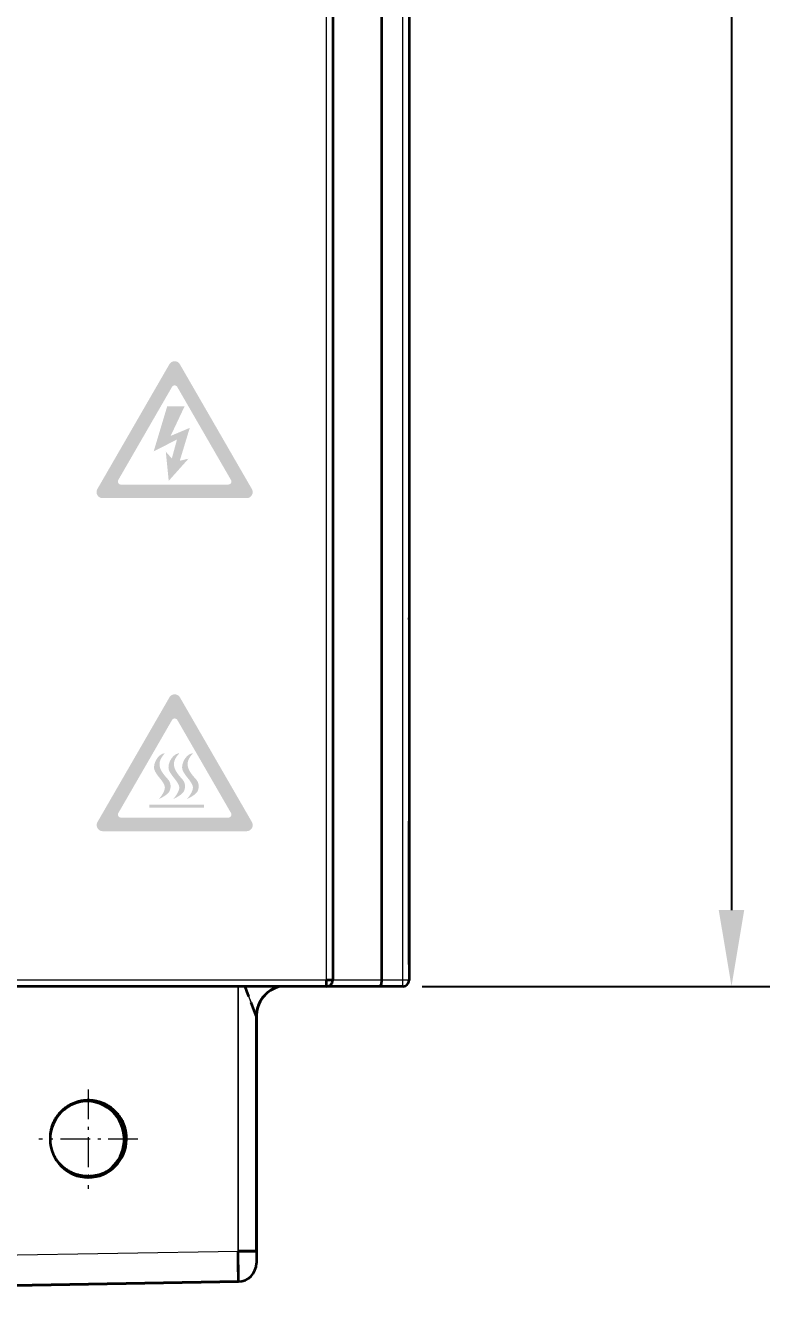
# Model space of a CAD drawing. Extents: x -45 to 645, y -160 to 467.
# Drawn here: x 219.7 to 244.06, y 59.27 to 100.71 of the extents above; entities that cross this region are included whole.
import ezdxf

# ---------------------------------------------------------------- set-up
doc = ezdxf.new("R2010")
doc.units = 0
doc.linetypes.add('DASHDOT', pattern=[18.5, 12, -3, 0.5, -3])
doc.layers.add('预设值', color=7, linetype='Continuous', true_color=0x000000)
doc.dimstyles.get("Standard").update_dxf_attribs({"dimtxt": 0.18, "dimasz": 0.18, "dimexe": 0.18, "dimexo": 0.0625, "dimgap": 0.09, "dimtad": 0, "dimtih": 1, "dimtoh": 1, "dimdec": 4, "dimzin": 0, "dimdsep": 46, "dimtxsty": 'Standard', "dimcen": 0.09, "dimadec": 0, "dimazin": 0, "dimtfac": 1, "dimtdec": 4, "dimtofl": 0, "dimtmove": 0, "dimatfit": 3, "dimfxl": 1, "dimtolj": 1, "dimtzin": 0, "dimarcsym": 0})

# ---------------------------------------------------------------- blocks, each defined once
blk = doc.blocks.new('*D1')
at = {"color": 0, "lineweight": -2, "transparency": 16777216}
for p, q in [((232.684, 237.262), (244.063, 237.262)), ((242.813, 234.762), (242.813, 71.762)), ((232.684, 69.262), (244.063, 69.262))]:
    blk.add_line(p, q, dxfattribs=at)
at = {"color": 0, "transparency": 16777216}
for points in [[(242.396, 234.762), (243.23, 234.762), (242.813, 237.262)], [(242.396, 71.762), (243.23, 71.762), (242.813, 69.262)]]:
    blk.add_solid(points, dxfattribs=at)
at = {"layer": 'Defpoints', "color": 0, "transparency": 16777216}
for p in [(232.059, 237.262), (232.059, 69.262), (242.813, 69.262)]:
    blk.add_point(p, dxfattribs=at)
at = {"color": 0, "transparency": 16777216, "insert": (240.938, 153.262), "char_height": 2.5, "attachment_point": 5, "rotation": 90}
blk.add_mtext('168', dxfattribs=at)

msp = doc.modelspace()

# ---------------------------------------------------------------- hatches: boundary and pattern name
at = {"layer": '预设值', "linetype": 'ByBlock'}
h = msp.add_hatch(color=0, dxfattribs=at)
h.paths.add_polyline_path([(226.939, 85.24), (222.229, 85.24), (222.222, 85.24), (222.215, 85.24), (222.208, 85.241), (222.201, 85.242), (222.194, 85.243), (222.188, 85.244), (222.181, 85.246), (222.174, 85.247), (222.168, 85.249), (222.162, 85.251), (222.156, 85.254), (222.149, 85.256), (222.143, 85.259), (222.138, 85.262), (222.132, 85.265), (222.126, 85.268), (222.121, 85.271), (222.116, 85.275), (222.11, 85.279), (222.105, 85.283), (222.1, 85.287), (222.096, 85.291), (222.091, 85.295), (222.086, 85.3), (222.082, 85.304), (222.078, 85.309), (222.074, 85.314), (222.07, 85.319), (222.066, 85.324), (222.063, 85.329), (222.059, 85.335), (222.056, 85.34), (222.053, 85.345), (222.05, 85.351), (222.047, 85.357), (222.045, 85.363), (222.042, 85.368), (222.04, 85.374), (222.038, 85.38), (222.036, 85.386), (222.035, 85.393), (222.033, 85.399), (222.032, 85.405), (222.031, 85.411), (222.03, 85.418), (222.029, 85.424), (222.029, 85.43), (222.029, 85.437), (222.029, 85.443), (222.029, 85.45), (222.029, 85.456), (222.03, 85.463), (222.031, 85.469), (222.032, 85.476), (222.033, 85.482), (222.035, 85.489), (222.037, 85.495), (222.039, 85.502), (222.041, 85.508), (222.043, 85.514), (222.046, 85.521), (222.049, 85.527), (222.052, 85.533), (222.056, 85.54), (222.056, 85.54), (224.411, 89.619), (224.415, 89.625), (224.419, 89.631), (224.423, 89.637), (224.427, 89.643), (224.431, 89.648), (224.436, 89.653), (224.44, 89.658), (224.445, 89.663), (224.45, 89.668), (224.455, 89.672), (224.46, 89.676), (224.465, 89.68), (224.47, 89.684), (224.476, 89.688), (224.481, 89.691), (224.487, 89.694), (224.493, 89.697), (224.498, 89.7), (224.504, 89.703), (224.51, 89.705), (224.516, 89.708), (224.522, 89.71), (224.528, 89.711), (224.534, 89.713), (224.54, 89.715), (224.547, 89.716), (224.553, 89.717), (224.559, 89.718), (224.565, 89.718), (224.572, 89.719), (224.578, 89.719), (224.584, 89.719), (224.591, 89.719), (224.597, 89.719), (224.603, 89.718), (224.609, 89.718), (224.616, 89.717), (224.622, 89.716), (224.628, 89.715), (224.634, 89.713), (224.64, 89.711), (224.647, 89.71), (224.653, 89.707), (224.658, 89.705), (224.664, 89.703), (224.67, 89.7), (224.676, 89.697), (224.682, 89.694), (224.687, 89.691), (224.693, 89.688), (224.698, 89.684), (224.703, 89.68), (224.709, 89.676), (224.714, 89.672), (224.719, 89.668), (224.723, 89.663), (224.728, 89.658), (224.733, 89.653), (224.737, 89.648), (224.741, 89.643), (224.746, 89.637), (224.75, 89.631), (224.753, 89.625), (224.757, 89.619), (224.757, 89.619), (227.112, 85.54), (227.116, 85.533), (227.119, 85.527), (227.122, 85.521), (227.125, 85.514), (227.127, 85.508), (227.13, 85.502), (227.132, 85.495), (227.133, 85.489), (227.135, 85.482), (227.136, 85.476), (227.137, 85.469), (227.138, 85.463), (227.139, 85.456), (227.139, 85.45), (227.14, 85.443), (227.14, 85.437), (227.139, 85.43), (227.139, 85.424), (227.138, 85.418), (227.137, 85.411), (227.136, 85.405), (227.135, 85.399), (227.134, 85.393), (227.132, 85.386), (227.13, 85.38), (227.128, 85.374), (227.126, 85.368), (227.124, 85.363), (227.121, 85.357), (227.118, 85.351), (227.116, 85.345), (227.113, 85.34), (227.109, 85.335), (227.106, 85.329), (227.102, 85.324), (227.099, 85.319), (227.095, 85.314), (227.091, 85.309), (227.086, 85.304), (227.082, 85.3), (227.078, 85.295), (227.073, 85.291), (227.068, 85.287), (227.063, 85.283), (227.058, 85.279), (227.053, 85.275), (227.048, 85.271), (227.042, 85.268), (227.037, 85.265), (227.031, 85.262), (227.025, 85.259), (227.019, 85.256), (227.013, 85.254), (227.007, 85.251), (227.001, 85.249), (226.994, 85.247), (226.988, 85.246), (226.981, 85.244), (226.974, 85.243), (226.968, 85.242), (226.961, 85.241), (226.954, 85.24), (226.947, 85.24)], flags=0)
h.paths.add_polyline_path([(224.498, 88.878), (224.499, 88.882), (224.501, 88.884), (224.503, 88.887), (224.505, 88.89), (224.508, 88.893), (224.51, 88.895), (224.512, 88.898), (224.514, 88.9), (224.517, 88.903), (224.519, 88.905), (224.522, 88.907), (224.524, 88.909), (224.527, 88.911), (224.53, 88.913), (224.533, 88.914), (224.535, 88.916), (224.538, 88.917), (224.541, 88.919), (224.544, 88.92), (224.547, 88.921), (224.55, 88.923), (224.553, 88.924), (224.556, 88.925), (224.559, 88.925), (224.562, 88.926), (224.565, 88.927), (224.568, 88.927), (224.572, 88.928), (224.575, 88.928), (224.578, 88.928), (224.581, 88.928), (224.584, 88.928), (224.587, 88.928), (224.59, 88.928), (224.594, 88.928), (224.597, 88.928), (224.6, 88.927), (224.603, 88.927), (224.606, 88.926), (224.609, 88.925), (224.612, 88.925), (224.615, 88.924), (224.618, 88.923), (224.621, 88.921), (224.624, 88.92), (224.627, 88.919), (224.63, 88.917), (224.633, 88.916), (224.636, 88.914), (224.638, 88.913), (224.641, 88.911), (224.644, 88.909), (224.646, 88.907), (224.649, 88.905), (224.651, 88.903), (224.654, 88.9), (224.656, 88.898), (224.659, 88.895), (224.661, 88.893), (224.663, 88.89), (224.665, 88.887), (224.667, 88.884), (224.669, 88.882), (224.671, 88.878), (224.671, 88.878), (226.428, 85.835), (226.43, 85.832), (226.431, 85.829), (226.433, 85.826), (226.434, 85.823), (226.435, 85.82), (226.436, 85.816), (226.438, 85.813), (226.438, 85.81), (226.439, 85.807), (226.44, 85.803), (226.44, 85.8), (226.441, 85.797), (226.441, 85.794), (226.441, 85.79), (226.441, 85.787), (226.441, 85.784), (226.441, 85.781), (226.441, 85.777), (226.441, 85.774), (226.44, 85.771), (226.44, 85.768), (226.439, 85.765), (226.438, 85.762), (226.438, 85.759), (226.437, 85.756), (226.436, 85.753), (226.435, 85.75), (226.433, 85.747), (226.432, 85.744), (226.431, 85.741), (226.429, 85.738), (226.428, 85.735), (226.426, 85.733), (226.424, 85.73), (226.423, 85.727), (226.421, 85.725), (226.419, 85.722), (226.417, 85.72), (226.415, 85.718), (226.413, 85.715), (226.41, 85.713), (226.408, 85.711), (226.406, 85.709), (226.403, 85.707), (226.401, 85.705), (226.398, 85.703), (226.395, 85.701), (226.393, 85.699), (226.39, 85.698), (226.387, 85.696), (226.384, 85.695), (226.381, 85.694), (226.378, 85.692), (226.375, 85.691), (226.372, 85.69), (226.369, 85.689), (226.365, 85.688), (226.362, 85.688), (226.359, 85.687), (226.355, 85.686), (226.352, 85.686), (226.349, 85.686), (226.345, 85.686), (226.341, 85.685), (226.341, 85.685), (222.827, 85.685), (222.824, 85.686), (222.82, 85.686), (222.817, 85.686), (222.813, 85.686), (222.81, 85.687), (222.806, 85.688), (222.803, 85.688), (222.8, 85.689), (222.797, 85.69), (222.794, 85.691), (222.79, 85.692), (222.787, 85.694), (222.784, 85.695), (222.781, 85.696), (222.779, 85.698), (222.776, 85.699), (222.773, 85.701), (222.77, 85.703), (222.768, 85.705), (222.765, 85.707), (222.763, 85.709), (222.76, 85.711), (222.758, 85.713), (222.756, 85.715), (222.754, 85.718), (222.752, 85.72), (222.75, 85.722), (222.748, 85.725), (222.746, 85.727), (222.744, 85.73), (222.742, 85.733), (222.741, 85.735), (222.739, 85.738), (222.738, 85.741), (222.736, 85.744), (222.735, 85.747), (222.734, 85.75), (222.733, 85.753), (222.732, 85.756), (222.731, 85.759), (222.73, 85.762), (222.729, 85.765), (222.729, 85.768), (222.728, 85.771), (222.728, 85.774), (222.727, 85.777), (222.727, 85.781), (222.727, 85.784), (222.727, 85.787), (222.727, 85.79), (222.727, 85.794), (222.728, 85.797), (222.728, 85.8), (222.729, 85.803), (222.729, 85.807), (222.73, 85.81), (222.731, 85.813), (222.732, 85.816), (222.733, 85.82), (222.734, 85.823), (222.736, 85.826), (222.737, 85.829), (222.739, 85.832), (222.741, 85.835), (222.741, 85.836)], flags=0)
for points in [[(224.342, 88.246), (224.911, 88.246), (224.911, 88.246), (224.454, 87.276), (224.454, 87.276), (225.08, 87.54), (225.08, 87.54), (224.753, 86.464), (224.753, 86.464), (225.038, 86.531), (225.038, 86.531), (224.391, 85.806), (224.391, 85.806), (224.296, 86.759), (224.296, 86.759), (224.493, 86.538), (224.493, 86.538), (224.662, 87.16), (224.662, 87.16), (223.899, 86.77), (223.899, 86.77)], [(224.269, 76.892), (224.263, 76.891), (224.258, 76.891), (224.253, 76.89), (224.248, 76.89), (224.242, 76.889), (224.237, 76.888), (224.232, 76.887), (224.227, 76.886), (224.222, 76.884), (224.216, 76.883), (224.211, 76.881), (224.206, 76.88), (224.201, 76.878), (224.196, 76.876), (224.191, 76.874), (224.186, 76.873), (224.181, 76.87), (224.176, 76.868), (224.171, 76.866), (224.167, 76.864), (224.157, 76.859), (224.148, 76.853), (224.138, 76.848), (224.129, 76.842), (224.12, 76.835), (224.111, 76.829), (224.102, 76.822), (224.093, 76.814), (224.085, 76.807), (224.077, 76.799), (224.068, 76.791), (224.06, 76.783), (224.052, 76.774), (224.045, 76.765), (224.037, 76.757), (224.03, 76.747), (224.023, 76.738), (224.016, 76.729), (224.009, 76.719), (224.002, 76.709), (223.996, 76.699), (223.99, 76.689), (223.984, 76.679), (223.978, 76.668), (223.972, 76.658), (223.967, 76.647), (223.962, 76.637), (223.957, 76.626), (223.952, 76.615), (223.948, 76.604), (223.944, 76.593), (223.94, 76.583), (223.936, 76.572), (223.933, 76.561), (223.929, 76.55), (223.926, 76.539), (223.924, 76.528), (223.921, 76.517), (223.919, 76.507), (223.917, 76.496), (223.916, 76.485), (223.914, 76.475), (223.913, 76.464), (223.913, 76.454), (223.912, 76.444), (223.912, 76.434), (223.912, 76.424), (223.912, 76.414), (223.913, 76.404), (223.914, 76.395), (223.915, 76.39), (223.916, 76.385), (223.916, 76.381), (223.917, 76.376), (223.918, 76.372), (223.919, 76.367), (223.92, 76.363), (223.922, 76.359), (223.924, 76.35), (223.927, 76.342), (223.93, 76.333), (223.934, 76.324), (223.937, 76.316), (223.941, 76.307), (223.945, 76.298), (223.95, 76.29), (223.954, 76.281), (223.959, 76.273), (223.969, 76.255), (223.98, 76.238), (223.991, 76.221), (224.003, 76.204), (224.015, 76.186), (224.04, 76.152), (224.147, 76.015), (224.172, 75.981), (224.184, 75.964), (224.195, 75.947), (224.206, 75.931), (224.216, 75.914), (224.225, 75.897), (224.23, 75.889), (224.234, 75.881), (224.238, 75.872), (224.241, 75.864), (224.245, 75.856), (224.248, 75.848), (224.251, 75.839), (224.254, 75.831), (224.256, 75.823), (224.259, 75.815), (224.26, 75.811), (224.26, 75.807), (224.261, 75.802), (224.262, 75.798), (224.262, 75.794), (224.263, 75.79), (224.263, 75.786), (224.263, 75.781), (224.264, 75.777), (224.264, 75.773), (224.264, 75.768), (224.264, 75.764), (224.264, 75.76), (224.263, 75.755), (224.263, 75.751), (224.263, 75.746), (224.262, 75.738), (224.26, 75.729), (224.259, 75.72), (224.257, 75.711), (224.254, 75.702), (224.252, 75.693), (224.249, 75.684), (224.246, 75.675), (224.243, 75.666), (224.24, 75.657), (224.236, 75.648), (224.232, 75.639), (224.224, 75.621), (224.216, 75.604), (224.207, 75.587), (224.197, 75.57), (224.187, 75.553), (224.177, 75.537), (224.167, 75.522), (224.157, 75.507), (224.136, 75.479), (224.117, 75.454), (224.1, 75.432), (224.085, 75.415), (224.066, 75.393), (224.063, 75.39), (224.063, 75.39), (224.096, 75.406), (224.133, 75.425), (224.178, 75.449), (224.202, 75.463), (224.227, 75.478), (224.252, 75.494), (224.277, 75.511), (224.302, 75.528), (224.314, 75.537), (224.325, 75.546), (224.336, 75.555), (224.347, 75.564), (224.357, 75.573), (224.367, 75.583), (224.372, 75.587), (224.376, 75.592), (224.381, 75.597), (224.385, 75.602), (224.389, 75.607), (224.393, 75.613), (224.397, 75.618), (224.401, 75.624), (224.404, 75.63), (224.408, 75.636), (224.411, 75.642), (224.415, 75.648), (224.418, 75.655), (224.421, 75.661), (224.424, 75.668), (224.427, 75.675), (224.429, 75.681), (224.432, 75.688), (224.434, 75.695), (224.437, 75.703), (224.439, 75.71), (224.441, 75.717), (224.442, 75.724), (224.444, 75.732), (224.446, 75.739), (224.447, 75.747), (224.448, 75.755), (224.449, 75.762), (224.45, 75.77), (224.451, 75.778), (224.452, 75.786), (224.452, 75.794), (224.452, 75.801), (224.452, 75.809), (224.452, 75.817), (224.452, 75.825), (224.452, 75.833), (224.451, 75.841), (224.45, 75.849), (224.449, 75.857), (224.448, 75.865), (224.447, 75.873), (224.445, 75.881), (224.444, 75.889), (224.442, 75.897), (224.44, 75.905), (224.437, 75.913), (224.435, 75.921), (224.432, 75.929), (224.429, 75.937), (224.426, 75.944), (224.423, 75.952), (224.42, 75.96), (224.416, 75.967), (224.412, 75.975), (224.408, 75.982), (224.404, 75.989), (224.399, 75.997), (224.394, 76.004), (224.389, 76.011), (224.384, 76.018), (224.379, 76.025), (224.373, 76.032), (224.367, 76.038), (224.319, 76.092), (224.271, 76.147), (224.248, 76.176), (224.225, 76.205), (224.204, 76.235), (224.193, 76.25), (224.183, 76.266), (224.173, 76.281), (224.164, 76.297), (224.155, 76.313), (224.146, 76.328), (224.138, 76.344), (224.131, 76.361), (224.124, 76.377), (224.117, 76.393), (224.114, 76.402), (224.112, 76.41), (224.109, 76.418), (224.106, 76.427), (224.104, 76.435), (224.102, 76.444), (224.1, 76.452), (224.098, 76.461), (224.096, 76.469), (224.095, 76.478), (224.093, 76.486), (224.092, 76.495), (224.091, 76.504), (224.091, 76.512), (224.09, 76.521), (224.09, 76.53), (224.09, 76.539), (224.09, 76.547), (224.09, 76.556), (224.091, 76.565), (224.092, 76.573), (224.093, 76.582), (224.095, 76.591), (224.096, 76.599), (224.098, 76.608), (224.1, 76.616), (224.102, 76.625), (224.105, 76.633), (224.107, 76.641), (224.11, 76.649), (224.113, 76.657), (224.116, 76.666), (224.119, 76.674), (224.123, 76.681), (224.129, 76.697), (224.137, 76.712), (224.145, 76.727), (224.153, 76.741), (224.161, 76.755), (224.169, 76.768), (224.178, 76.781), (224.186, 76.793), (224.195, 76.805), (224.211, 76.827), (224.226, 76.846), (224.24, 76.862), (224.252, 76.874), (224.261, 76.884), (224.269, 76.892)], [(224.74, 76.892), (224.735, 76.891), (224.729, 76.891), (224.724, 76.89), (224.719, 76.89), (224.714, 76.889), (224.708, 76.888), (224.703, 76.887), (224.698, 76.886), (224.693, 76.884), (224.688, 76.883), (224.683, 76.881), (224.678, 76.88), (224.672, 76.878), (224.667, 76.876), (224.662, 76.874), (224.658, 76.873), (224.653, 76.87), (224.648, 76.868), (224.643, 76.866), (224.638, 76.864), (224.628, 76.859), (224.619, 76.853), (224.609, 76.848), (224.6, 76.842), (224.591, 76.835), (224.582, 76.829), (224.573, 76.822), (224.565, 76.814), (224.556, 76.807), (224.548, 76.799), (224.54, 76.791), (224.532, 76.783), (224.524, 76.774), (224.516, 76.765), (224.509, 76.757), (224.501, 76.747), (224.494, 76.738), (224.487, 76.729), (224.48, 76.719), (224.474, 76.709), (224.467, 76.699), (224.461, 76.689), (224.455, 76.679), (224.449, 76.668), (224.444, 76.658), (224.438, 76.647), (224.433, 76.637), (224.428, 76.626), (224.424, 76.615), (224.419, 76.604), (224.415, 76.593), (224.411, 76.583), (224.407, 76.572), (224.404, 76.561), (224.401, 76.55), (224.398, 76.539), (224.395, 76.528), (224.393, 76.517), (224.391, 76.507), (224.389, 76.496), (224.387, 76.485), (224.386, 76.475), (224.385, 76.464), (224.384, 76.454), (224.384, 76.444), (224.383, 76.434), (224.384, 76.424), (224.384, 76.414), (224.385, 76.404), (224.386, 76.395), (224.386, 76.39), (224.387, 76.385), (224.388, 76.381), (224.389, 76.376), (224.39, 76.372), (224.391, 76.367), (224.392, 76.363), (224.393, 76.359), (224.396, 76.35), (224.399, 76.342), (224.402, 76.333), (224.405, 76.324), (224.409, 76.316), (224.413, 76.307), (224.417, 76.298), (224.421, 76.29), (224.426, 76.281), (224.43, 76.273), (224.44, 76.255), (224.451, 76.238), (224.462, 76.221), (224.474, 76.204), (224.486, 76.186), (224.512, 76.152), (224.618, 76.015), (224.643, 75.981), (224.655, 75.964), (224.666, 75.947), (224.677, 75.931), (224.687, 75.914), (224.697, 75.897), (224.701, 75.889), (224.705, 75.881), (224.709, 75.872), (224.713, 75.864), (224.716, 75.856), (224.719, 75.848), (224.722, 75.839), (224.725, 75.831), (224.728, 75.823), (224.73, 75.815), (224.731, 75.811), (224.732, 75.807), (224.732, 75.802), (224.733, 75.798), (224.734, 75.794), (224.734, 75.79), (224.735, 75.786), (224.735, 75.781), (224.735, 75.777), (224.735, 75.773), (224.735, 75.768), (224.735, 75.764), (224.735, 75.76), (224.735, 75.755), (224.734, 75.751), (224.734, 75.746), (224.733, 75.738), (224.731, 75.729), (224.73, 75.72), (224.728, 75.711), (224.726, 75.702), (224.723, 75.693), (224.721, 75.684), (224.718, 75.675), (224.714, 75.666), (224.711, 75.657), (224.707, 75.648), (224.704, 75.639), (224.696, 75.621), (224.687, 75.604), (224.678, 75.587), (224.668, 75.57), (224.658, 75.553), (224.648, 75.537), (224.638, 75.522), (224.628, 75.507), (224.608, 75.479), (224.588, 75.454), (224.571, 75.432), (224.556, 75.415), (224.537, 75.393), (224.534, 75.39), (224.534, 75.39), (224.568, 75.406), (224.604, 75.425), (224.649, 75.449), (224.673, 75.463), (224.698, 75.478), (224.724, 75.494), (224.749, 75.511), (224.773, 75.528), (224.785, 75.537), (224.797, 75.546), (224.808, 75.555), (224.819, 75.564), (224.829, 75.573), (224.838, 75.583), (224.843, 75.587), (224.847, 75.592), (224.852, 75.597), (224.856, 75.602), (224.86, 75.607), (224.864, 75.613), (224.868, 75.618), (224.872, 75.624), (224.876, 75.63), (224.879, 75.636), (224.883, 75.642), (224.886, 75.648), (224.889, 75.655), (224.892, 75.661), (224.895, 75.668), (224.898, 75.675), (224.901, 75.681), (224.903, 75.688), (224.906, 75.695), (224.908, 75.703), (224.91, 75.71), (224.912, 75.717), (224.914, 75.724), (224.915, 75.732), (224.917, 75.739), (224.918, 75.747), (224.92, 75.755), (224.921, 75.762), (224.922, 75.77), (224.922, 75.778), (224.923, 75.786), (224.923, 75.794), (224.924, 75.801), (224.924, 75.809), (224.924, 75.817), (224.923, 75.825), (224.923, 75.833), (224.922, 75.841), (224.922, 75.849), (224.921, 75.857), (224.92, 75.865), (224.918, 75.873), (224.917, 75.881), (224.915, 75.889), (224.913, 75.897), (224.911, 75.905), (224.909, 75.913), (224.906, 75.921), (224.904, 75.929), (224.901, 75.937), (224.898, 75.944), (224.894, 75.952), (224.891, 75.96), (224.887, 75.967), (224.883, 75.975), (224.879, 75.982), (224.875, 75.989), (224.87, 75.997), (224.866, 76.004), (224.861, 76.011), (224.855, 76.018), (224.85, 76.025), (224.844, 76.032), (224.838, 76.038), (224.791, 76.092), (224.743, 76.147), (224.719, 76.176), (224.697, 76.205), (224.675, 76.235), (224.665, 76.25), (224.654, 76.266), (224.645, 76.281), (224.635, 76.297), (224.626, 76.313), (224.618, 76.328), (224.61, 76.344), (224.602, 76.361), (224.595, 76.377), (224.589, 76.393), (224.586, 76.402), (224.583, 76.41), (224.58, 76.418), (224.578, 76.427), (224.575, 76.435), (224.573, 76.444), (224.571, 76.452), (224.569, 76.461), (224.568, 76.469), (224.566, 76.478), (224.565, 76.486), (224.564, 76.495), (224.563, 76.504), (224.562, 76.512), (224.561, 76.521), (224.561, 76.53), (224.561, 76.539), (224.561, 76.547), (224.562, 76.556), (224.562, 76.565), (224.563, 76.573), (224.565, 76.582), (224.566, 76.591), (224.568, 76.599), (224.569, 76.608), (224.571, 76.616), (224.574, 76.625), (224.576, 76.633), (224.579, 76.641), (224.581, 76.649), (224.584, 76.657), (224.587, 76.666), (224.59, 76.674), (224.594, 76.681), (224.601, 76.697), (224.608, 76.712), (224.616, 76.727), (224.624, 76.741), (224.632, 76.755), (224.641, 76.768), (224.649, 76.781), (224.657, 76.793), (224.666, 76.805), (224.682, 76.827), (224.698, 76.846), (224.711, 76.862), (224.723, 76.874), (224.732, 76.884), (224.74, 76.892)], [(225.188, 76.892), (225.182, 76.891), (225.177, 76.891), (225.172, 76.89), (225.167, 76.89), (225.161, 76.889), (225.156, 76.888), (225.151, 76.887), (225.146, 76.886), (225.14, 76.884), (225.135, 76.883), (225.13, 76.881), (225.125, 76.88), (225.12, 76.878), (225.115, 76.876), (225.11, 76.874), (225.105, 76.873), (225.1, 76.87), (225.095, 76.868), (225.09, 76.866), (225.085, 76.864), (225.076, 76.859), (225.066, 76.853), (225.057, 76.848), (225.048, 76.842), (225.039, 76.835), (225.03, 76.829), (225.021, 76.822), (225.012, 76.814), (225.004, 76.807), (224.995, 76.799), (224.987, 76.791), (224.979, 76.783), (224.971, 76.774), (224.963, 76.765), (224.956, 76.757), (224.949, 76.747), (224.941, 76.738), (224.934, 76.729), (224.928, 76.719), (224.921, 76.709), (224.915, 76.699), (224.908, 76.689), (224.902, 76.679), (224.897, 76.668), (224.891, 76.658), (224.886, 76.647), (224.881, 76.637), (224.876, 76.626), (224.871, 76.615), (224.867, 76.604), (224.862, 76.593), (224.858, 76.583), (224.855, 76.572), (224.851, 76.561), (224.848, 76.55), (224.845, 76.539), (224.842, 76.528), (224.84, 76.517), (224.838, 76.507), (224.836, 76.496), (224.834, 76.485), (224.833, 76.475), (224.832, 76.464), (224.831, 76.454), (224.831, 76.444), (224.831, 76.434), (224.831, 76.424), (224.831, 76.414), (224.832, 76.404), (224.833, 76.395), (224.833, 76.39), (224.834, 76.385), (224.835, 76.381), (224.836, 76.376), (224.837, 76.372), (224.838, 76.367), (224.839, 76.363), (224.84, 76.359), (224.843, 76.35), (224.846, 76.342), (224.849, 76.333), (224.852, 76.324), (224.856, 76.316), (224.86, 76.307), (224.864, 76.298), (224.868, 76.29), (224.878, 76.273), (224.888, 76.255), (224.898, 76.238), (224.91, 76.221), (224.921, 76.204), (224.934, 76.186), (224.959, 76.152), (225.066, 76.015), (225.091, 75.981), (225.103, 75.964), (225.114, 75.947), (225.125, 75.931), (225.135, 75.914), (225.144, 75.897), (225.148, 75.889), (225.153, 75.881), (225.157, 75.872), (225.16, 75.864), (225.164, 75.856), (225.167, 75.848), (225.17, 75.839), (225.173, 75.831), (225.175, 75.823), (225.177, 75.815), (225.178, 75.811), (225.179, 75.807), (225.18, 75.802), (225.181, 75.798), (225.181, 75.794), (225.182, 75.79), (225.182, 75.786), (225.182, 75.781), (225.183, 75.777), (225.183, 75.773), (225.183, 75.768), (225.183, 75.764), (225.182, 75.76), (225.182, 75.755), (225.182, 75.751), (225.182, 75.746), (225.18, 75.738), (225.179, 75.729), (225.177, 75.72), (225.176, 75.711), (225.173, 75.702), (225.171, 75.693), (225.168, 75.684), (225.165, 75.675), (225.162, 75.666), (225.159, 75.657), (225.155, 75.648), (225.151, 75.639), (225.143, 75.621), (225.135, 75.604), (225.126, 75.587), (225.116, 75.57), (225.106, 75.553), (225.096, 75.537), (225.086, 75.522), (225.076, 75.507), (225.055, 75.479), (225.036, 75.454), (225.019, 75.432), (225.004, 75.415), (224.985, 75.393), (224.982, 75.39), (224.982, 75.39), (225.015, 75.406), (225.052, 75.425), (225.096, 75.449), (225.121, 75.463), (225.146, 75.478), (225.171, 75.494), (225.196, 75.511), (225.221, 75.528), (225.233, 75.537), (225.244, 75.546), (225.255, 75.555), (225.266, 75.564), (225.276, 75.573), (225.286, 75.583), (225.29, 75.587), (225.295, 75.592), (225.299, 75.597), (225.303, 75.602), (225.307, 75.607), (225.311, 75.613), (225.315, 75.618), (225.319, 75.624), (225.323, 75.63), (225.326, 75.636), (225.33, 75.642), (225.333, 75.648), (225.336, 75.655), (225.339, 75.661), (225.342, 75.668), (225.345, 75.675), (225.348, 75.681), (225.35, 75.688), (225.353, 75.695), (225.355, 75.703), (225.357, 75.71), (225.359, 75.717), (225.361, 75.724), (225.363, 75.732), (225.364, 75.739), (225.366, 75.747), (225.367, 75.755), (225.368, 75.762), (225.369, 75.77), (225.37, 75.778), (225.37, 75.786), (225.371, 75.794), (225.371, 75.801), (225.371, 75.809), (225.371, 75.817), (225.371, 75.825), (225.37, 75.833), (225.37, 75.841), (225.369, 75.849), (225.368, 75.857), (225.367, 75.865), (225.365, 75.873), (225.364, 75.881), (225.362, 75.889), (225.36, 75.897), (225.358, 75.905), (225.356, 75.913), (225.354, 75.921), (225.351, 75.929), (225.348, 75.937), (225.345, 75.944), (225.342, 75.952), (225.338, 75.96), (225.335, 75.967), (225.331, 75.975), (225.327, 75.982), (225.322, 75.989), (225.318, 75.997), (225.313, 76.004), (225.308, 76.011), (225.303, 76.018), (225.297, 76.025), (225.292, 76.032), (225.286, 76.038), (225.238, 76.092), (225.19, 76.147), (225.167, 76.176), (225.144, 76.205), (225.122, 76.235), (225.112, 76.25), (225.102, 76.266), (225.092, 76.281), (225.083, 76.297), (225.074, 76.313), (225.065, 76.328), (225.057, 76.344), (225.05, 76.361), (225.043, 76.377), (225.036, 76.393), (225.033, 76.402), (225.031, 76.41), (225.028, 76.418), (225.025, 76.427), (225.023, 76.435), (225.021, 76.444), (225.019, 76.452), (225.017, 76.461), (225.015, 76.469), (225.014, 76.478), (225.012, 76.486), (225.011, 76.495), (225.01, 76.504), (225.01, 76.512), (225.009, 76.521), (225.009, 76.53), (225.009, 76.539), (225.009, 76.547), (225.009, 76.556), (225.01, 76.565), (225.011, 76.573), (225.012, 76.582), (225.014, 76.591), (225.015, 76.599), (225.017, 76.608), (225.019, 76.616), (225.021, 76.625), (225.024, 76.633), (225.026, 76.641), (225.029, 76.649), (225.032, 76.657), (225.035, 76.666), (225.038, 76.674), (225.041, 76.681), (225.048, 76.697), (225.056, 76.712), (225.063, 76.727), (225.071, 76.741), (225.08, 76.755), (225.088, 76.768), (225.097, 76.781), (225.105, 76.793), (225.113, 76.805), (225.13, 76.827), (225.145, 76.846), (225.159, 76.862), (225.171, 76.874), (225.18, 76.884), (225.188, 76.892)], [(225.55, 75.11), (225.55, 75.215), (225.55, 75.215), (223.757, 75.215), (223.757, 75.215), (223.757, 75.11), (223.757, 75.11)]]:
    msp.add_hatch(color=0, dxfattribs=at).paths.add_polyline_path(points, flags=0)
h = msp.add_hatch(color=0, dxfattribs=at)
h.paths.add_polyline_path([(226.94, 74.342), (226.948, 74.342), (226.955, 74.343), (226.962, 74.343), (226.968, 74.344), (226.975, 74.345), (226.982, 74.346), (226.989, 74.348), (226.995, 74.35), (227.001, 74.352), (227.008, 74.354), (227.014, 74.356), (227.02, 74.358), (227.026, 74.361), (227.032, 74.364), (227.038, 74.367), (227.043, 74.37), (227.049, 74.374), (227.054, 74.377), (227.059, 74.381), (227.064, 74.385), (227.069, 74.389), (227.074, 74.393), (227.078, 74.398), (227.083, 74.402), (227.087, 74.407), (227.092, 74.411), (227.096, 74.416), (227.099, 74.421), (227.103, 74.426), (227.107, 74.431), (227.11, 74.437), (227.113, 74.442), (227.116, 74.448), (227.119, 74.453), (227.122, 74.459), (227.125, 74.465), (227.127, 74.471), (227.129, 74.477), (227.131, 74.483), (227.133, 74.489), (227.135, 74.495), (227.136, 74.501), (227.137, 74.507), (227.138, 74.514), (227.139, 74.52), (227.14, 74.526), (227.14, 74.533), (227.14, 74.539), (227.14, 74.546), (227.14, 74.552), (227.14, 74.559), (227.139, 74.565), (227.138, 74.572), (227.137, 74.578), (227.136, 74.585), (227.134, 74.591), (227.132, 74.598), (227.13, 74.604), (227.128, 74.611), (227.126, 74.617), (227.123, 74.623), (227.12, 74.63), (227.117, 74.636), (227.113, 74.642), (227.113, 74.643), (224.759, 78.719), (224.756, 78.725), (224.752, 78.731), (224.748, 78.737), (224.744, 78.742), (224.739, 78.748), (224.735, 78.753), (224.73, 78.758), (224.726, 78.763), (224.721, 78.767), (224.716, 78.772), (224.711, 78.776), (224.705, 78.78), (224.7, 78.784), (224.695, 78.787), (224.689, 78.791), (224.684, 78.794), (224.678, 78.797), (224.672, 78.8), (224.666, 78.803), (224.66, 78.805), (224.654, 78.807), (224.648, 78.809), (224.642, 78.811), (224.636, 78.813), (224.63, 78.814), (224.624, 78.816), (224.618, 78.817), (224.611, 78.818), (224.605, 78.818), (224.599, 78.819), (224.592, 78.819), (224.586, 78.819), (224.58, 78.819), (224.573, 78.819), (224.567, 78.818), (224.561, 78.818), (224.555, 78.817), (224.548, 78.816), (224.542, 78.814), (224.536, 78.813), (224.53, 78.811), (224.524, 78.809), (224.518, 78.807), (224.512, 78.805), (224.506, 78.803), (224.5, 78.8), (224.494, 78.797), (224.489, 78.794), (224.483, 78.791), (224.478, 78.787), (224.472, 78.784), (224.467, 78.78), (224.462, 78.776), (224.457, 78.772), (224.452, 78.767), (224.447, 78.763), (224.442, 78.758), (224.438, 78.753), (224.433, 78.748), (224.429, 78.742), (224.425, 78.737), (224.421, 78.731), (224.417, 78.725), (224.413, 78.719), (224.413, 78.719), (222.059, 74.642), (222.055, 74.636), (222.052, 74.63), (222.049, 74.623), (222.046, 74.617), (222.044, 74.611), (222.042, 74.604), (222.04, 74.598), (222.038, 74.591), (222.036, 74.585), (222.035, 74.578), (222.034, 74.572), (222.033, 74.565), (222.032, 74.559), (222.032, 74.552), (222.032, 74.546), (222.032, 74.539), (222.032, 74.533), (222.032, 74.526), (222.033, 74.52), (222.034, 74.514), (222.035, 74.507), (222.036, 74.501), (222.038, 74.495), (222.039, 74.489), (222.041, 74.483), (222.043, 74.477), (222.045, 74.471), (222.048, 74.465), (222.05, 74.459), (222.053, 74.453), (222.056, 74.448), (222.059, 74.442), (222.062, 74.437), (222.066, 74.431), (222.069, 74.426), (222.073, 74.421), (222.077, 74.416), (222.081, 74.411), (222.085, 74.407), (222.089, 74.402), (222.094, 74.398), (222.099, 74.393), (222.103, 74.389), (222.108, 74.385), (222.113, 74.381), (222.118, 74.377), (222.124, 74.374), (222.129, 74.37), (222.135, 74.367), (222.141, 74.364), (222.146, 74.361), (222.152, 74.358), (222.158, 74.356), (222.165, 74.354), (222.171, 74.352), (222.177, 74.35), (222.184, 74.348), (222.19, 74.346), (222.197, 74.345), (222.204, 74.344), (222.211, 74.343), (222.218, 74.343), (222.225, 74.342), (222.232, 74.342), (222.232, 74.342)], flags=0)
h.paths.add_polyline_path([(224.5, 77.98), (222.743, 74.937), (222.741, 74.934), (222.739, 74.93), (222.738, 74.927), (222.737, 74.924), (222.735, 74.921), (222.734, 74.918), (222.733, 74.914), (222.732, 74.911), (222.731, 74.908), (222.731, 74.905), (222.73, 74.901), (222.73, 74.898), (222.729, 74.895), (222.729, 74.892), (222.729, 74.888), (222.729, 74.885), (222.729, 74.882), (222.729, 74.879), (222.73, 74.875), (222.73, 74.872), (222.731, 74.869), (222.731, 74.866), (222.732, 74.863), (222.733, 74.86), (222.734, 74.857), (222.735, 74.854), (222.736, 74.851), (222.737, 74.848), (222.738, 74.845), (222.74, 74.842), (222.741, 74.839), (222.743, 74.837), (222.744, 74.834), (222.746, 74.831), (222.748, 74.829), (222.75, 74.826), (222.752, 74.824), (222.754, 74.821), (222.756, 74.819), (222.758, 74.817), (222.76, 74.814), (222.762, 74.812), (222.765, 74.81), (222.767, 74.808), (222.77, 74.806), (222.772, 74.804), (222.775, 74.802), (222.778, 74.801), (222.781, 74.799), (222.783, 74.798), (222.786, 74.796), (222.789, 74.795), (222.792, 74.794), (222.795, 74.792), (222.799, 74.791), (222.802, 74.79), (222.805, 74.79), (222.808, 74.789), (222.812, 74.788), (222.815, 74.788), (222.819, 74.787), (222.822, 74.787), (222.826, 74.787), (222.829, 74.787), (222.829, 74.787), (226.343, 74.787), (226.347, 74.787), (226.35, 74.787), (226.354, 74.787), (226.357, 74.788), (226.361, 74.788), (226.364, 74.789), (226.367, 74.79), (226.37, 74.79), (226.374, 74.791), (226.377, 74.792), (226.38, 74.794), (226.383, 74.795), (226.386, 74.796), (226.389, 74.798), (226.392, 74.799), (226.394, 74.801), (226.397, 74.802), (226.4, 74.804), (226.402, 74.806), (226.405, 74.808), (226.407, 74.81), (226.41, 74.812), (226.412, 74.814), (226.414, 74.817), (226.417, 74.819), (226.419, 74.821), (226.421, 74.824), (226.423, 74.826), (226.425, 74.829), (226.426, 74.831), (226.428, 74.834), (226.43, 74.837), (226.431, 74.839), (226.433, 74.842), (226.434, 74.845), (226.435, 74.848), (226.436, 74.851), (226.438, 74.854), (226.439, 74.857), (226.439, 74.86), (226.44, 74.863), (226.441, 74.866), (226.442, 74.869), (226.442, 74.872), (226.443, 74.875), (226.443, 74.879), (226.443, 74.882), (226.443, 74.885), (226.443, 74.888), (226.443, 74.892), (226.443, 74.895), (226.443, 74.898), (226.442, 74.901), (226.442, 74.905), (226.441, 74.908), (226.44, 74.911), (226.439, 74.914), (226.438, 74.918), (226.437, 74.921), (226.436, 74.924), (226.434, 74.927), (226.433, 74.93), (226.431, 74.934), (226.43, 74.937), (226.429, 74.937), (224.673, 77.98), (224.671, 77.983), (224.669, 77.986), (224.667, 77.989), (224.665, 77.991), (224.663, 77.994), (224.66, 77.997), (224.658, 77.999), (224.656, 78.002), (224.653, 78.004), (224.651, 78.006), (224.648, 78.008), (224.646, 78.01), (224.643, 78.012), (224.64, 78.014), (224.638, 78.016), (224.635, 78.017), (224.632, 78.019), (224.629, 78.02), (224.626, 78.022), (224.623, 78.023), (224.62, 78.024), (224.617, 78.025), (224.614, 78.026), (224.611, 78.027), (224.608, 78.027), (224.605, 78.028), (224.602, 78.029), (224.599, 78.029), (224.596, 78.029), (224.592, 78.03), (224.589, 78.03), (224.586, 78.03), (224.583, 78.03), (224.58, 78.03), (224.577, 78.029), (224.574, 78.029), (224.57, 78.029), (224.567, 78.028), (224.564, 78.027), (224.561, 78.027), (224.558, 78.026), (224.555, 78.025), (224.552, 78.024), (224.549, 78.023), (224.546, 78.022), (224.543, 78.02), (224.54, 78.019), (224.538, 78.017), (224.535, 78.016), (224.532, 78.014), (224.529, 78.012), (224.527, 78.01), (224.524, 78.008), (224.522, 78.006), (224.519, 78.004), (224.517, 78.002), (224.514, 77.999), (224.512, 77.997), (224.51, 77.994), (224.508, 77.991), (224.506, 77.989), (224.504, 77.986), (224.502, 77.983)], flags=0)

# ---------------------------------------------------------------- linework, layer by layer
at = {"color": 7, "lineweight": 35}
for p, q in [((231.359, 237.062), (231.359, 69.462)), ((231.359, 237.062), (231.359, 69.462)), ((232.259, 237.062), (232.259, 69.462)), ((232.259, 237.062), (232.259, 69.462)), ((229.759, 206.076), (229.759, 69.462)), ((229.759, 206.076), (229.759, 69.462)), ((229.559, 69.262), (189.959, 69.262)), ((229.559, 69.262), (189.959, 69.262))]:
    msp.add_line(p, q, dxfattribs=at)
at = {"color": 7, "lineweight": 13}
for p, q in [((232.059, 69.462), (232.059, 237.062)), ((232.059, 69.462), (232.059, 237.062)), ((229.559, 69.462), (229.559, 206.076)), ((229.559, 69.462), (229.559, 206.076)), ((229.559, 69.462), (189.959, 69.462)), ((229.559, 69.462), (189.959, 69.462))]:
    msp.add_line(p, q, dxfattribs=at)
at = {"color": 7, "lineweight": 35, "ltscale": 0.001313}
msp.add_line((232.259, 81.273), (232.259, 81.326), dxfattribs=at)
msp.add_line((232.259, 81.273), (232.259, 81.326), dxfattribs=at)
at = {"color": 7, "lineweight": 35, "ltscale": 0.000219}
for p, q in [((232.259, 74.682), (232.259, 74.673)), ((232.259, 69.978), (232.259, 69.969))]:
    msp.add_line(p, q, dxfattribs=at)
at = {"color": 7, "lineweight": 35, "ltscale": 0.117374}
for p, q in [((232.259, 74.673), (232.259, 69.978)), ((232.259, 69.978), (232.259, 74.673))]:
    msp.add_line(p, q, dxfattribs=at)
at = {"color": 7, "lineweight": 35, "ltscale": 0.001229}
msp.add_line((232.259, 73.277), (232.259, 73.326), dxfattribs=at)
at = {"color": 7, "lineweight": 35, "ltscale": 0.001579}
msp.add_line((232.259, 73.263), (232.259, 73.326), dxfattribs=at)
at = {"color": 7, "lineweight": 35, "ltscale": 0.001245}
msp.add_line((232.259, 73.276), (232.259, 73.326), dxfattribs=at)
at = {"color": 7, "lineweight": 35, "ltscale": 0.001237}
msp.add_line((232.259, 73.276), (232.259, 73.326), dxfattribs=at)
at = {"color": 7, "lineweight": 35, "ltscale": 0.001651}
msp.add_line((232.259, 73.326), (232.259, 73.26), dxfattribs=at)
at = {"color": 7, "lineweight": 35, "ltscale": 0.001334}
msp.add_line((232.259, 73.273), (232.259, 73.326), dxfattribs=at)
at = {"color": 7, "lineweight": 35, "ltscale": 0.001327}
msp.add_line((232.259, 73.273), (232.259, 73.326), dxfattribs=at)
at = {"color": 7, "lineweight": 35, "ltscale": 0.001321}
msp.add_line((232.259, 73.273), (232.259, 73.326), dxfattribs=at)
at = {"color": 7, "lineweight": 13, "ltscale": 0.216534}
msp.add_line((226.664, 60.601), (226.664, 69.263), dxfattribs=at)
at = {"color": 7, "lineweight": 13, "ltscale": 0.216532}
msp.add_line((226.664, 69.262), (226.664, 60.601), dxfattribs=at)
at = {"color": 7, "lineweight": 35, "ltscale": 0.007533}
msp.add_line((226.997, 68.982), (226.889, 69.263), dxfattribs=at)
at = {"color": 7, "lineweight": 35, "ltscale": 0.008688}
msp.add_line((227.015, 68.933), (226.891, 69.257), dxfattribs=at)
at = {"color": 7, "lineweight": 35, "ltscale": 0.005}
for p in [(229.759, 69.462), (229.559, 69.262), (229.759, 69.462), (229.559, 69.262)]:
    msp.add_line(p, (229.559, 69.462), dxfattribs=at)
at = {"color": 7, "lineweight": 35, "ltscale": 0.043121}
msp.add_line((231.284, 69.262), (229.559, 69.262), dxfattribs=at)
msp.add_line((231.284, 69.262), (229.559, 69.262), dxfattribs=at)
at = {"color": 7, "lineweight": 13, "ltscale": 0.04}
msp.add_line((231.359, 69.462), (229.759, 69.462), dxfattribs=at)
msp.add_line((231.359, 69.462), (229.759, 69.462), dxfattribs=at)
at = {"color": 7, "lineweight": 35, "ltscale": 0.019379}
msp.add_line((232.059, 69.262), (231.284, 69.262), dxfattribs=at)
msp.add_line((232.059, 69.262), (231.284, 69.262), dxfattribs=at)
at = {"color": 7, "lineweight": 13, "ltscale": 0.0175}
msp.add_line((232.059, 69.462), (231.359, 69.462), dxfattribs=at)
msp.add_line((232.059, 69.462), (231.359, 69.462), dxfattribs=at)
at = {"color": 7, "lineweight": 13, "ltscale": 0.005}
for p in [(232.259, 69.462), (232.059, 69.262), (232.059, 69.262), (232.259, 69.462)]:
    msp.add_line(p, (232.059, 69.462), dxfattribs=at)
at = {"color": 7, "lineweight": 13, "ltscale": 0.006215}
msp.add_line((227.085, 68.75), (226.997, 68.982), dxfattribs=at)
at = {"color": 7, "lineweight": 13, "ltscale": 0.005308}
msp.add_line((227.091, 68.734), (227.015, 68.933), dxfattribs=at)
at = {"color": 7, "lineweight": 35, "ltscale": 0.192178}
for p, q in [((227.259, 68.288), (227.259, 60.601)), ((227.259, 60.601), (227.259, 68.288))]:
    msp.add_line(p, q, dxfattribs=at)
at = {"color": 7, "lineweight": 35, "ltscale": 0.075}
for p, q in [((227.259, 67.262), (227.259, 64.262)), ((227.259, 67.262), (227.259, 64.262)), ((227.259, 64.262), (227.259, 61.262)), ((227.259, 64.262), (227.259, 61.262))]:
    msp.add_line(p, q, dxfattribs=at)
at = {"color": 7, "linetype": 'DASHDOT', "lineweight": 13, "ltscale": 0.081254}
for p, q in [((221.759, 65.888), (221.759, 62.637)), ((223.384, 64.262), (220.134, 64.262))]:
    msp.add_line(p, q, dxfattribs=at)
at = {"color": 7, "lineweight": 13, "ltscale": 0.470072}
msp.add_line((207.864, 60.273), (226.664, 60.601), dxfattribs=at)
msp.add_line((207.864, 60.273), (226.664, 60.601), dxfattribs=at)
at = {"color": 7, "lineweight": 35, "ltscale": 0.014869}
for p, q in [((226.664, 60.601), (227.259, 60.601)), ((227.259, 60.601), (226.664, 60.601))]:
    msp.add_line(p, q, dxfattribs=at)
at = {"color": 7, "lineweight": 35, "ltscale": 0.009761}
msp.add_line((227.259, 60.601), (227.259, 60.211), dxfattribs=at)
msp.add_line((227.259, 60.601), (227.259, 60.211), dxfattribs=at)
at = {"color": 7, "lineweight": 35, "ltscale": 0.000136}
msp.add_line((227.259, 60.205), (227.259, 60.211), dxfattribs=at)
at = {"color": 7, "lineweight": 35, "ltscale": 0.000135708}
msp.add_line((227.259, 60.205), (227.259, 60.211), dxfattribs=at)
at = {"color": 7, "lineweight": 35, "ltscale": 0.470071}
msp.add_line((226.67, 59.601), (207.87, 59.273), dxfattribs=at)
at = {"color": 7, "lineweight": 35, "ltscale": 0.470072}
msp.add_line((207.87, 59.273), (226.67, 59.601), dxfattribs=at)
at = {"color": 7, "lineweight": 35}
for points in [[(231.359, 69.462), (231.34, 69.328), (231.317, 69.282), (231.295, 69.265), (231.284, 69.262)], [(231.359, 69.462), (231.34, 69.328), (231.317, 69.282), (231.295, 69.265), (231.284, 69.262)], [(227.259, 68.288), (227.257, 68.296), (227.091, 68.734)]]:
    msp.add_lwpolyline(points, dxfattribs=at)
at = {"color": 7, "lineweight": 13}
msp.add_lwpolyline([(227.259, 68.288), (227.256, 68.299), (227.085, 68.75)], dxfattribs=at)
at = {"color": 7, "lineweight": 35}
for centre, radius, start, end in [((228.259, 68.288), 1, 102.743, 179.9992), ((228.259, 68.288), 1, 102.7386, 180), ((228.259, 68.288), 1, 102.743, 179.9992), ((228.259, 68.288), 1, 103.0344, 180), ((228.259, 68.288), 1, 102.8128, 174.5862), ((228.259, 68.288), 1, 102.671, 173.7433), ((229.557, 69.471), 0.208, 270.6042, 308.9372), ((229.557, 69.471), 0.208, 270.6042, 308.9372), ((229.556, 69.46), 0.2, 311.0471, 337.1905), ((229.556, 69.46), 0.2, 311.0471, 337.1905), ((229.526, 69.473), 0.233, 337.1877, 357.3967), ((229.526, 69.473), 0.233, 337.1877, 357.3967), ((232.059, 69.462), 0.2, 270, 360), ((232.059, 69.462), 0.2, 270, 360), ((221.759, 64.262), 1.25, 90.0013, 270.0013), ((221.683, 64.262), 1.25, 272.7824, 89.9965), ((221.759, 64.262), 1.25, 270.0013, 90.0013), ((170.873, 59.731), 55.798, 359.8671, 0.8937), ((172.959, 59.736), 53.711, 359.856, 0.9225), ((226.659, 60.201), 0.6, 271.0149, 0.512), ((226.659, 60.201), 0.6, 271.0149, 0.512)]:
    msp.add_arc(centre, radius, start, end, dxfattribs=at)
at = {"layer": '预设值', "color": 0, "linetype": 'ByBlock'}
for points, weights in [([(220.894, 65.212), (221.256, 65.557), (221.757, 65.557)], [1, 0.928324061984, 1]), ([(221.757, 65.557), (222.274, 65.557), (222.64, 65.191)], [1, 0.92387946477, 1]), ([(220.507, 64.327), (220.515, 64.85), (220.894, 65.212)], [1, 0.922368637507, 1]), ([(222.64, 65.191), (223.007, 64.825), (223.007, 64.307)], [1, 0.923879644652, 1]), ([(220.866, 63.43), (220.507, 63.795), (220.507, 64.307)], [1, 0.925375377817, 1]), ([(223.007, 64.307), (223.007, 63.789), (222.64, 63.423)], [1, 0.923879080672, 1]), ([(221.757, 63.057), (221.233, 63.057), (220.866, 63.43)], [1, 0.922368997569, 1]), ([(222.64, 63.423), (222.274, 63.057), (221.757, 63.057)], [1, 0.923879731247, 1])]:
    msp.add_rational_spline(points, weights, degree=2, dxfattribs=at)
msp.add_open_spline([(220.507, 64.307), (220.507, 64.311), (220.507, 64.315), (220.507, 64.319), (220.507, 64.323), (220.507, 64.327)], degree=5, dxfattribs=at)

# ---------------------------------------------------------------- dimensions: what is measured, and where the dimension line sits
dim = msp.add_linear_dim(base=(242.813, 69.262), p1=(232.059, 237.262), p2=(232.059, 69.262), angle=90, dimstyle='Standard', override={"dimtxt": 2.5, "dimasz": 2.5, "dimexe": 1.25, "dimexo": 0.625, "dimgap": 0.625, "dimtad": 1, "dimtih": 0, "dimtoh": 0, "dimdec": 2, "dimzin": 8, "dimdsep": 44, "dimcen": 2.5, "dimtdec": 2, "dimtofl": 1, "dimatfit": 0, "dimtolj": 0, "dimtzin": 8})
dim.commit()
dim.dimension.update_dxf_attribs({"geometry": '*D1', "text_midpoint": (240.938, 153.262)})

doc.saveas('drawing.dxf')
